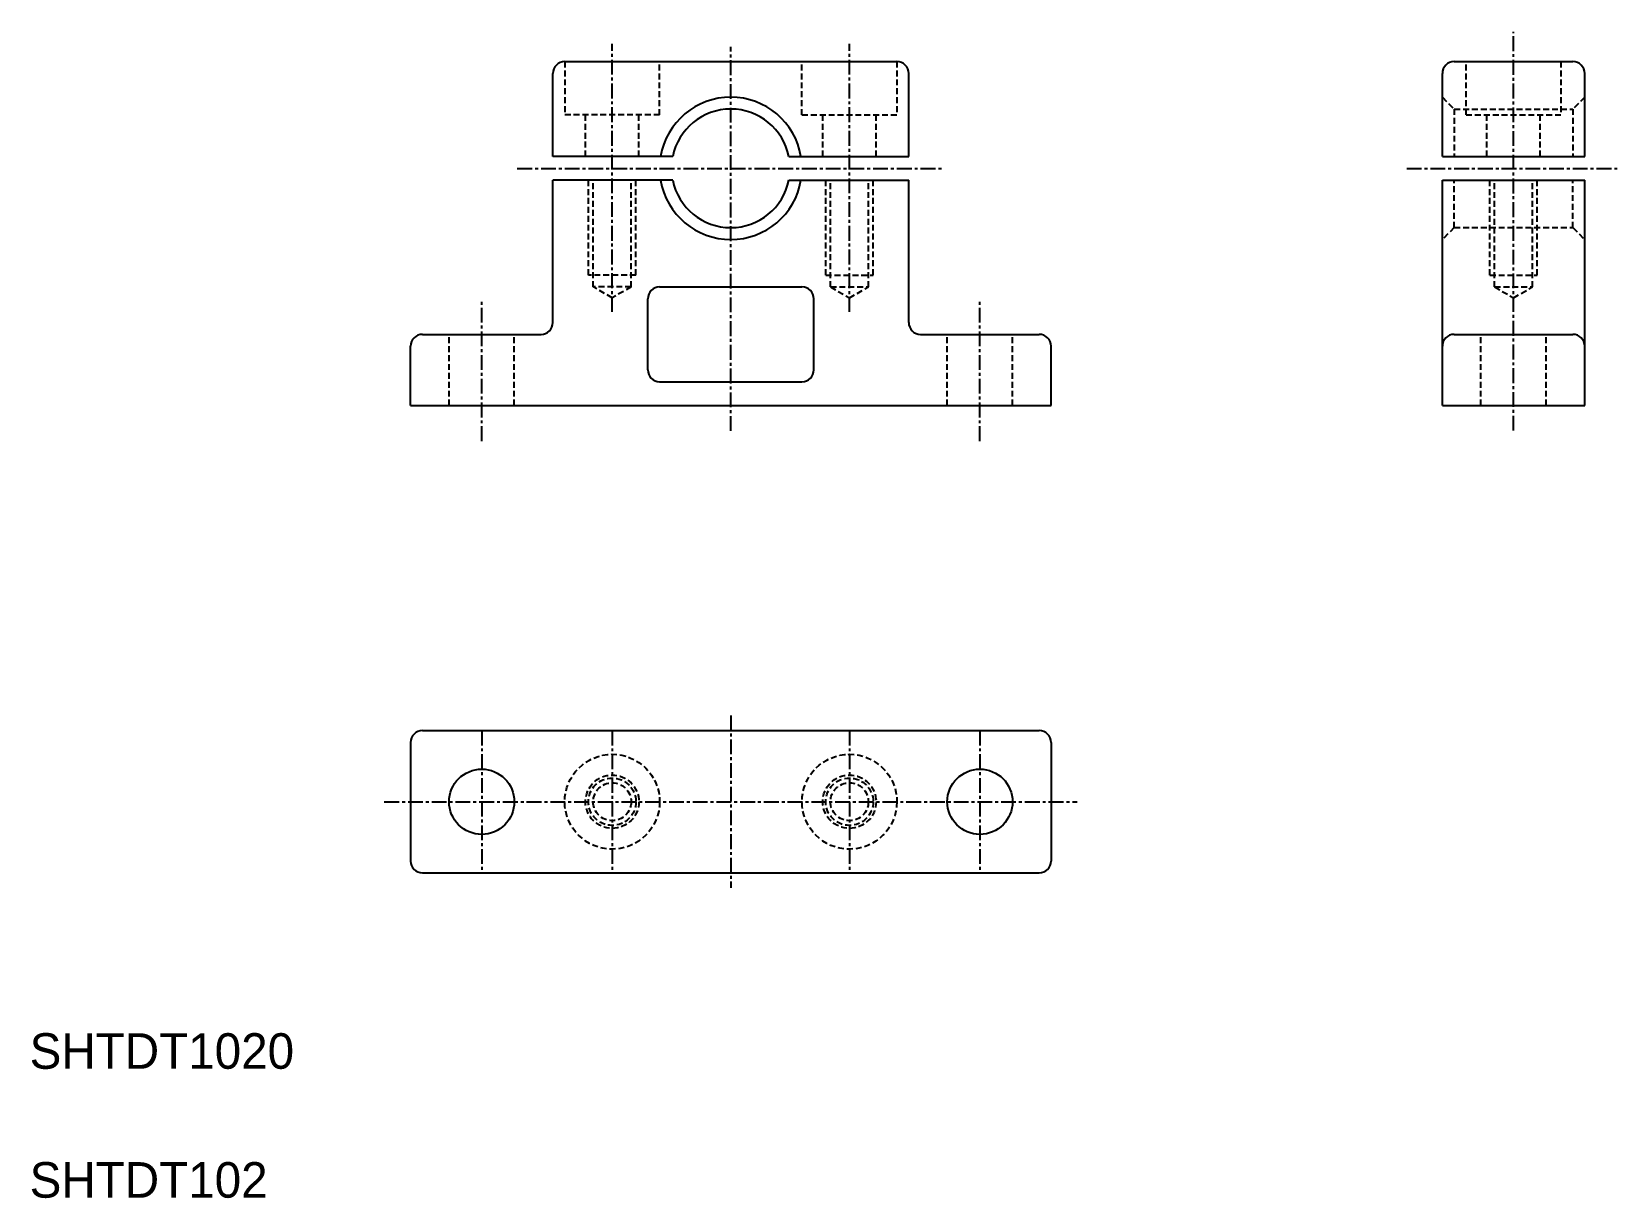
# Model space of a CAD drawing. Extents: x 14 to 148, y 51 to 149.
import ezdxf

# ---------------------------------------------------------------- set-up
doc = ezdxf.new("R2010")
doc.units = 0
doc.linetypes.add('CENTER', pattern=[2, 1.25, -0.25, 0.25, -0.25])
doc.linetypes.add('DASHED', pattern=[0.75, 0.5, -0.25])
doc.layers.get('0').update_dxf_attribs({"linetype": 'CONTINUOUS'})
doc.layers.add('CENTER', color=1, linetype='CENTER')

msp = doc.modelspace()

# ---------------------------------------------------------------- linework, layer by layer
at = {"color": 7, "linetype": 'CONTINUOUS'}
for p, q in [((58.63, 146.8), (86.63, 146.8)), ((133.61, 146.8), (143.61, 146.8)), ((57.63, 138.8), (57.63, 145.8)), ((87.63, 138.8), (87.63, 145.8)), ((132.61, 138.8), (132.61, 145.8)), ((144.61, 138.8), (144.61, 145.8)), ((67.73, 138.8), (57.63, 138.8)), ((77.53, 138.8), (87.63, 138.8)), ((132.61, 138.8), (144.61, 138.8)), ((57.63, 124.8), (57.63, 136.8)), ((67.73, 136.8), (57.63, 136.8)), ((77.53, 136.8), (87.63, 136.8)), ((87.63, 124.8), (87.63, 136.8)), ((132.61, 117.8), (132.61, 136.8)), ((132.61, 136.8), (144.61, 136.8)), ((144.61, 117.8), (144.61, 136.8)), ((66.63, 127.8), (78.63, 127.8)), ((65.63, 120.8), (65.63, 126.8)), ((79.63, 120.8), (79.63, 126.8)), ((46.63, 123.8), (56.63, 123.8)), ((88.63, 123.8), (98.63, 123.8)), ((133.61, 123.8), (143.61, 123.8)), ((45.63, 117.8), (45.63, 122.8)), ((99.63, 117.8), (99.63, 122.8)), ((66.63, 119.8), (78.63, 119.8)), ((45.63, 117.8), (99.63, 117.8)), ((132.61, 117.8), (144.61, 117.8)), ((46.63, 90.39), (98.63, 90.39)), ((45.63, 89.39), (45.63, 79.39)), ((99.63, 89.39), (99.63, 79.39)), ((46.63, 78.39), (98.63, 78.39))]:
    msp.add_line(p, q, dxfattribs=at)
at = {"color": 3, "linetype": 'DASHED'}
for p, q in [((58.63, 146.8), (58.63, 142.3)), ((66.63, 142.3), (66.63, 146.8)), ((78.63, 142.3), (78.63, 146.8)), ((86.63, 146.8), (86.63, 142.3)), ((134.61, 142.3), (134.61, 146.8)), ((142.61, 146.8), (142.61, 142.3)), ((132.61, 143.8), (133.61, 142.8)), ((144.61, 143.8), (143.61, 142.8)), ((66.63, 142.3), (58.63, 142.3)), ((60.38, 138.8), (60.38, 142.3)), ((64.88, 138.8), (64.88, 142.3)), ((78.63, 142.3), (86.63, 142.3)), ((80.38, 138.8), (80.38, 142.3)), ((84.88, 138.8), (84.88, 142.3)), ((133.61, 142.8), (143.61, 142.8)), ((133.61, 142.8), (133.61, 138.8)), ((134.61, 142.3), (142.61, 142.3)), ((136.36, 138.8), (136.36, 142.3)), ((140.86, 138.8), (140.86, 142.3)), ((143.61, 142.8), (143.61, 138.8)), ((60.63, 128.8), (60.63, 136.8)), ((61.03, 127.8), (61.03, 136.8)), ((64.23, 127.8), (64.23, 136.8)), ((64.63, 128.8), (64.63, 136.8)), ((80.63, 128.8), (80.63, 136.8)), ((81.03, 127.8), (81.03, 136.8)), ((84.23, 127.8), (84.23, 136.8)), ((84.63, 128.8), (84.63, 136.8)), ((133.61, 132.8), (133.61, 136.8)), ((136.61, 128.8), (136.61, 136.8)), ((137.01, 127.8), (137.01, 136.8)), ((140.21, 127.8), (140.21, 136.8)), ((140.61, 128.8), (140.61, 136.8)), ((143.61, 132.8), (143.61, 136.8)), ((133.61, 132.8), (132.61, 131.8)), ((133.61, 132.8), (143.61, 132.8)), ((143.61, 132.8), (144.61, 131.8)), ((64.63, 128.8), (60.63, 128.8)), ((80.63, 128.8), (84.63, 128.8)), ((136.61, 128.8), (140.61, 128.8)), ((64.23, 127.8), (61.03, 127.8)), ((62.63, 126.88), (61.03, 127.8)), ((64.23, 127.8), (62.63, 126.88)), ((81.03, 127.8), (84.23, 127.8)), ((81.03, 127.8), (82.63, 126.88)), ((82.63, 126.88), (84.23, 127.8)), ((137.01, 127.8), (140.21, 127.8)), ((137.01, 127.8), (138.61, 126.88)), ((138.61, 126.88), (140.21, 127.8)), ((48.88, 117.8), (48.88, 123.8)), ((54.38, 117.8), (54.38, 123.8)), ((90.88, 117.8), (90.88, 123.8)), ((96.38, 117.8), (96.38, 123.8)), ((135.86, 117.8), (135.86, 123.8)), ((141.36, 117.8), (141.36, 123.8))]:
    msp.add_line(p, q, dxfattribs=at)
for centre, radius in [((62.63, 84.39), 4), ((82.63, 84.39), 4), ((62.63, 84.39), 2.25), ((62.63, 84.39), 2), ((62.63, 84.39), 1.6), ((82.63, 84.39), 2.25), ((82.63, 84.39), 2), ((82.63, 84.39), 1.6)]:
    msp.add_circle(centre, radius, dxfattribs=at)
at = {"color": 7, "linetype": 'CONTINUOUS'}
for centre in [(51.63, 84.39), (93.63, 84.39)]:
    msp.add_circle(centre, 2.75, dxfattribs=at)
for centre, radius, start, end in [((58.63, 145.8), 1, 90, 180), ((86.63, 145.8), 1, 0, 90), ((133.61, 145.8), 1, 90, 180), ((143.61, 145.8), 1, 0, 90), ((72.63, 137.8), 6, 9.5941, 170.4059), ((72.63, 137.8), 5, 11.537, 168.463), ((72.63, 137.8), 6, 189.5941, 350.4059), ((72.63, 137.8), 5, 191.537, 348.463), ((66.63, 126.8), 1, 90, 180), ((78.63, 126.8), 1, 0, 90), ((56.63, 124.8), 1, 270, 0), ((88.63, 124.8), 1, 180, 270), ((46.63, 122.8), 1, 90, 180), ((98.63, 122.8), 1, 0, 90), ((133.61, 122.8), 1, 90, 180), ((143.61, 122.8), 1, 0, 90), ((66.63, 120.8), 1, 180, 270), ((78.63, 120.8), 1, 270, 0), ((46.63, 89.39), 1, 90, 180), ((98.63, 89.39), 1, 0, 90), ((46.63, 79.39), 1, 180, 270), ((98.63, 79.39), 1, 270, 0)]:
    msp.add_arc(centre, radius, start, end, dxfattribs=at)
at = {"layer": 'CENTER', "color": 1, "linetype": 'CENTER'}
for p, q in [((138.61, 115.69), (138.61, 149.32)), ((62.63, 125.7), (62.63, 148.3)), ((72.63, 115.66), (72.63, 148.05)), ((82.63, 125.7), (82.63, 148.3)), ((54.63, 137.8), (90.63, 137.8)), ((129.61, 137.8), (147.61, 137.8)), ((51.63, 114.8), (51.63, 126.8)), ((93.63, 114.8), (93.63, 126.8)), ((72.63, 91.65), (72.63, 77.12)), ((51.63, 90.39), (51.63, 78.39)), ((62.63, 90.39), (62.63, 78.39)), ((82.63, 90.39), (82.63, 78.39)), ((93.63, 90.39), (93.63, 78.39)), ((43.42, 84.39), (101.84, 84.39))]:
    msp.add_line(p, q, dxfattribs=at)

# ---------------------------------------------------------------- texts
at = {"color": 7, "linetype": 'CONTINUOUS'}
for s, p in [('SHTDT1020', (13.52, 61.87)), ('SHTDT102', (13.52, 51))]:
    msp.add_text(s, height=3, dxfattribs=at).set_placement(p)

doc.saveas('drawing.dxf')
